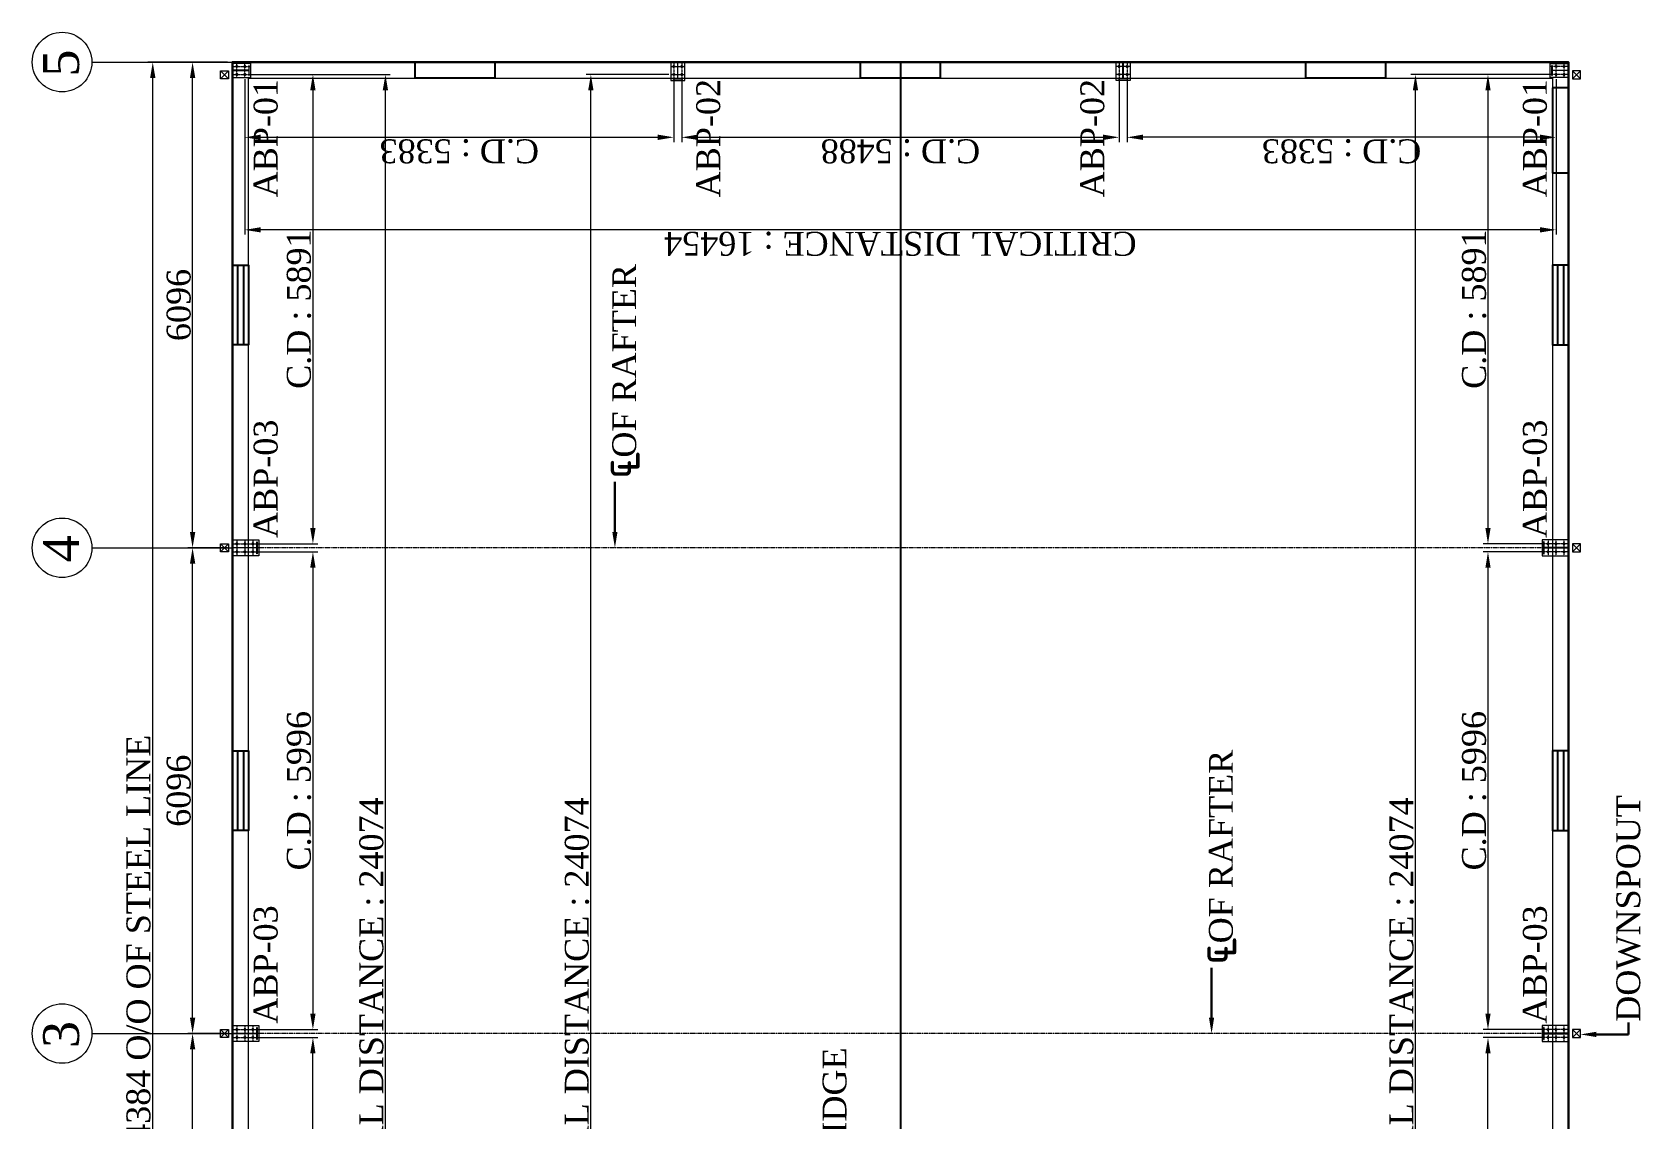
# Model space of a CAD drawing. Header units: millimetres. Extents: x 0 to 2669304, y -3314102 to 0.
# Drawn here: x 2305807 to 2326077, y -3133708 to -3120074 of the extents above; entities that cross this region are included whole.
import ezdxf
from ezdxf import colors
from ezdxf.entities.mleader import LeaderData, LeaderLine
from ezdxf.math import Vec2, Vec3

# ---------------------------------------------------------------- set-up
doc = ezdxf.new("R2010")
doc.units = ezdxf.units.MM
doc.header["$LTSCALE"] = 0.4
doc.header["$MEASUREMENT"] = 0
doc.header["$PDMODE"] = 34
doc.linetypes.add('CENTER', pattern=[2, 1.25, -0.25, 0.25, -0.25])
doc.linetypes.add('DASHED', pattern=[0.75, 0.5, -0.25])
for name, color, linetype, lineweight in [('COLUMN', 92, 'Continuous', 20), ('Dash', 30, 'DASHED', 20), ('Dim1', 147, 'Continuous', 20), ('EAVE GUTTER', 37, 'Continuous', 20), ('Grid', 202, 'CENTER', 18), ('Outer Line', 1, 'Continuous', 30), ('TEXT', 7, 'Continuous', 13), ('Text Small', 7, 'Continuous', 0)]:
    doc.layers.add(name, color=color, linetype=linetype, lineweight=lineweight)
doc.layers.add('RIDGE LINE', color=106, linetype='Continuous')
doc.layers.add('Thin', color=6, linetype='Continuous')
doc.styles.add('style2', font='ARIALN.TTF')
doc.styles.add('TNROMAN', font='times.ttf')
doc.dimstyles.new('H.M.A', dxfattribs={"dimtxt": 37.0005, "dimasz": 20, "dimexe": 8, "dimexo": 10, "dimgap": 5, "dimtad": 3, "dimdec": 0, "dimrnd": 1, "dimzin": 0, "dimdsep": 46, "dimtxsty": 'style2', "dimcen": 0.09, "dimclrd": 152, "dimclre": 152, "dimclrt": 1, "dimadec": 0, "dimazin": 0, "dimtfac": 1, "dimtdec": 0, "dimtix": 1, "dimtmove": 1, "dimatfit": 3, "dimfxl": 0, "dimtolj": 1, "dimtzin": 0, "dimlwd": 5, "dimlwe": 5, "dimarcsym": 0})

# ---------------------------------------------------------------- blocks, each defined once
blk = doc.blocks.new('*D769')
at = {"layer": 'Defpoints', "color": 0, "linetype": 'ByBlock'}
for p in [(2263193, -3129260), (2257097, -3129760), (2263193, -3129760)]:
    blk.add_point(p, dxfattribs=at)
at = {"layer": 'Dim1', "color": 152, "linetype": 'ByBlock', "lineweight": 5}
for p, q in [((2257097, -3129700), (2257097, -3129200)), ((2263193, -3129700), (2263193, -3129200))]:
    blk.add_line(p, q, dxfattribs=at)
at = {"layer": 'Dim1', "color": 152, "lineweight": 5}
blk.add_line((2257297, -3129260), (2262993, -3129260), dxfattribs=at)
at = {"layer": 'Dim1', "color": 152, "linetype": 'ByBlock'}
for points in [[(2257297, -3129227), (2257297, -3129294), (2257097, -3129260)], [(2262993, -3129227), (2262993, -3129294), (2263193, -3129260)]]:
    blk.add_solid(points, dxfattribs=at)
at = {"layer": 'Dim1', "color": 1, "linetype": 'ByBlock', "insert": (2260145, -3129087), "char_height": 300, "attachment_point": 5, "style": 'TNROMAN'}
blk.add_mtext('\\A1;6096', dxfattribs=at)
blk = doc.blocks.new('*D770')
at = {"layer": 'Defpoints', "color": 0, "linetype": 'ByBlock'}
for p in [(2269289, -3129260), (2263193, -3129760), (2269289, -3129760)]:
    blk.add_point(p, dxfattribs=at)
at = {"layer": 'Dim1', "color": 152, "linetype": 'ByBlock', "lineweight": 5}
for p, q in [((2263193, -3129700), (2263193, -3129200)), ((2269289, -3129700), (2269289, -3129200))]:
    blk.add_line(p, q, dxfattribs=at)
at = {"layer": 'Dim1', "color": 152, "lineweight": 5}
blk.add_line((2263393, -3129260), (2269089, -3129260), dxfattribs=at)
at = {"layer": 'Dim1', "color": 152, "linetype": 'ByBlock'}
for points in [[(2263393, -3129227), (2263393, -3129294), (2263193, -3129260)], [(2269089, -3129227), (2269089, -3129294), (2269289, -3129260)]]:
    blk.add_solid(points, dxfattribs=at)
at = {"layer": 'Dim1', "color": 1, "linetype": 'ByBlock', "insert": (2266241, -3129087), "char_height": 300, "attachment_point": 5, "style": 'TNROMAN'}
blk.add_mtext('\\A1;6096', dxfattribs=at)
blk = doc.blocks.new('*D771')
at = {"layer": 'Defpoints', "color": 0, "linetype": 'ByBlock'}
for p in [(2275385, -3129260), (2269289, -3129760), (2275385, -3129760)]:
    blk.add_point(p, dxfattribs=at)
at = {"layer": 'Dim1', "color": 152, "linetype": 'ByBlock', "lineweight": 5}
for p, q in [((2269289, -3129700), (2269289, -3129200)), ((2275385, -3129700), (2275385, -3129200))]:
    blk.add_line(p, q, dxfattribs=at)
at = {"layer": 'Dim1', "color": 152, "lineweight": 5}
blk.add_line((2269489, -3129260), (2275185, -3129260), dxfattribs=at)
at = {"layer": 'Dim1', "color": 152, "linetype": 'ByBlock'}
for points in [[(2269489, -3129227), (2269489, -3129294), (2269289, -3129260)], [(2275185, -3129227), (2275185, -3129294), (2275385, -3129260)]]:
    blk.add_solid(points, dxfattribs=at)
at = {"layer": 'Dim1', "color": 1, "linetype": 'ByBlock', "insert": (2272337, -3129087), "char_height": 300, "attachment_point": 5, "style": 'TNROMAN'}
blk.add_mtext('\\A1;6096', dxfattribs=at)
blk = doc.blocks.new('*D765')
at = {"layer": 'Defpoints', "color": 0, "linetype": 'ByBlock'}
for p in [(2275385, -3128760), (2251001, -3129260), (2275385, -3129260)]:
    blk.add_point(p, dxfattribs=at)
at = {"layer": 'Dim1', "color": 152, "linetype": 'ByBlock', "lineweight": 5}
for p, q in [((2251001, -3129200), (2251001, -3128700)), ((2275385, -3129200), (2275385, -3128700))]:
    blk.add_line(p, q, dxfattribs=at)
at = {"layer": 'Dim1', "color": 152, "lineweight": 5}
blk.add_line((2251201, -3128760), (2275185, -3128760), dxfattribs=at)
at = {"layer": 'Dim1', "color": 152, "linetype": 'ByBlock'}
for points in [[(2251201, -3128727), (2251201, -3128794), (2251001, -3128760)], [(2275185, -3128727), (2275185, -3128794), (2275385, -3128760)]]:
    blk.add_solid(points, dxfattribs=at)
at = {"layer": 'Dim1', "color": 1, "linetype": 'ByBlock', "insert": (2263193, -3128583), "char_height": 300, "attachment_point": 5, "style": 'TNROMAN'}
blk.add_mtext('\\A1;LENGTH : 24384 O/O OF STEEL LINE', dxfattribs=at)
blk = doc.blocks.new('A$C2998320C')
at = {"layer": 'EAVE GUTTER', "linetype": 'ByBlock'}
for p, q in [((0, 0), (100, 100)), ((0, 100), (100, 0))]:
    blk.add_line(p, q, dxfattribs=at)
blk.add_lwpolyline([(0, 100), (100, 100), (100, 0), (0, 0)], close=True, dxfattribs=at)
blk = doc.blocks.new('A$C29DF0965')
at = {"layer": 'TEXT'}
h = blk.add_hatch(color=256, dxfattribs=at)
h.dxf.hatch_style = 1
h.paths.add_polyline_path([(5, 16, 1), (27, 16, 1)])
h.paths.add_polyline_path([(23, 16, -1), (9, 16, -1)], flags=16)
for p, q in [((32, 16), (0, 16)), ((16, 0), (16, 32))]:
    blk.add_line(p, q, dxfattribs=at)
for radius in [11, 6.95]:
    blk.add_circle((16, 16), radius, dxfattribs=at)
blk = doc.blocks.new('A$C18D4185A')
at = {"layer": 'COLUMN'}
blk.add_lwpolyline([(205, 89), (205, 150), (210, 150), (210, 25), (205, 25), (205, 85), (5, 85), (5, 25), (0, 25), (0, 150), (5, 150), (5, 89), (205, 89)], dxfattribs=at)
at = {"layer": 'Grid'}
for p, q in [((0, 137), (230, 137)), ((0, 37), (230, 37)), ((55, 175), (55, 0)), ((155, 175), (155, 0))]:
    blk.add_line(p, q, dxfattribs=at)
at = {"layer": 'Text Small'}
blk.add_lwpolyline([(0, 175), (230, 175), (230, 0), (0, 0)], close=True, dxfattribs=at)
at = {"layer": 'Outer Line'}
blk.add_blockref('A$C29DF0965', (39, 122), dxfattribs=at)
at = {"layer": 'Outer Line', "xscale": -1, "rotation": 180}
blk.add_blockref('A$C29DF0965', (39, 53), dxfattribs=at)
at = {"layer": 'Outer Line', "xscale": -1}
blk.add_blockref('A$C29DF0965', (171, 122), dxfattribs=at)
at = {"layer": 'Outer Line', "rotation": 180}
blk.add_blockref('A$C29DF0965', (171, 53), dxfattribs=at)
blk = doc.blocks.new('A$C6E450B4F')
at = {"layer": 'COLUMN'}
blk.add_lwpolyline([(205, 89), (205, 150), (210, 150), (210, 25), (205, 25), (205, 85), (5, 85), (5, 25), (0, 25), (0, 150), (5, 150), (5, 89), (205, 89)], dxfattribs=at)
at = {"layer": 'Grid'}
for p, q in [((0, 137), (230, 137)), ((0, 37), (230, 37)), ((55, 175), (55, 0)), ((155, 175), (155, 0))]:
    blk.add_line(p, q, dxfattribs=at)
at = {"layer": 'Text Small'}
blk.add_lwpolyline([(0, 175), (230, 175), (230, 0), (0, 0)], close=True, dxfattribs=at)
at = {"layer": 'Outer Line'}
blk.add_blockref('A$C29DF0965', (39, 122), dxfattribs=at)
at = {"layer": 'Outer Line', "xscale": -1, "rotation": 180}
blk.add_blockref('A$C29DF0965', (39, 53), dxfattribs=at)
at = {"layer": 'Outer Line', "xscale": -1}
blk.add_blockref('A$C29DF0965', (171, 122), dxfattribs=at)
at = {"layer": 'Outer Line', "rotation": 180}
blk.add_blockref('A$C29DF0965', (171, 53), dxfattribs=at)
blk = doc.blocks.new('A$C7A1E2044')
at = {"layer": 'COLUMN'}
blk.add_lwpolyline([(306, 103), (306, 175), (312, 175), (312, 25), (306, 25), (306, 98), (6, 98), (6, 25), (0, 25), (0, 175), (6, 175), (6, 103), (306, 103)], dxfattribs=at)
at = {"layer": 'Grid'}
for p, q in [((0, 150), (330, 150)), ((0, 50), (330, 50)), ((56, 200), (56, 0)), ((156, 200), (156, 0)), ((256, 200), (256, 0))]:
    blk.add_line(p, q, dxfattribs=at)
at = {"layer": 'Text Small'}
blk.add_lwpolyline([(0, 200), (330, 200), (330, 0), (0, 0)], close=True, dxfattribs=at)
at = {"layer": 'Outer Line'}
blk.add_blockref('A$C29DF0965', (40, 134), dxfattribs=at)
at = {"layer": 'Outer Line', "xscale": -1, "rotation": 180}
blk.add_blockref('A$C29DF0965', (40, 66), dxfattribs=at)
at = {"layer": 'Outer Line', "xscale": -1}
for p in [(172, 134), (272, 134)]:
    blk.add_blockref('A$C29DF0965', p, dxfattribs=at)
at = {"layer": 'Outer Line', "rotation": 180}
for p in [(172, 66), (272, 66)]:
    blk.add_blockref('A$C29DF0965', p, dxfattribs=at)
blk = doc.blocks.new('*D775')
at = {"layer": 'Defpoints', "color": 0, "linetype": 'ByBlock'}
for p in [(2257147, -3130016), (2263143, -3130016), (2263143, -3130770)]:
    blk.add_point(p, dxfattribs=at)
at = {"layer": 'Dim1', "color": 152, "linetype": 'ByBlock', "lineweight": 5}
for p, q in [((2257147, -3130076), (2257147, -3130830)), ((2263143, -3130076), (2263143, -3130830))]:
    blk.add_line(p, q, dxfattribs=at)
at = {"layer": 'Dim1', "color": 152, "lineweight": 5}
blk.add_line((2257347, -3130770), (2262943, -3130770), dxfattribs=at)
at = {"layer": 'Dim1', "color": 152, "linetype": 'ByBlock'}
for points in [[(2257347, -3130736), (2257347, -3130803), (2257147, -3130770)], [(2262943, -3130736), (2262943, -3130803), (2263143, -3130770)]]:
    blk.add_solid(points, dxfattribs=at)
at = {"layer": 'Dim1', "color": 1, "linetype": 'ByBlock', "insert": (2260145, -3130596), "char_height": 300, "attachment_point": 5, "style": 'TNROMAN'}
blk.add_mtext('\\A1;C.D : 5996', dxfattribs=at)
blk = doc.blocks.new('*D776')
at = {"layer": 'Defpoints', "color": 0, "linetype": 'ByBlock'}
for p in [(2263243, -3130016), (2269239, -3130016), (2263243, -3130770)]:
    blk.add_point(p, dxfattribs=at)
at = {"layer": 'Dim1', "color": 152, "linetype": 'ByBlock', "lineweight": 5}
for p, q in [((2263243, -3130076), (2263243, -3130830)), ((2269239, -3130076), (2269239, -3130830))]:
    blk.add_line(p, q, dxfattribs=at)
at = {"layer": 'Dim1', "color": 152, "lineweight": 5}
blk.add_line((2269039, -3130770), (2263443, -3130770), dxfattribs=at)
at = {"layer": 'Dim1', "color": 152, "linetype": 'ByBlock'}
for points in [[(2263443, -3130736), (2263443, -3130803), (2263243, -3130770)], [(2269039, -3130736), (2269039, -3130803), (2269239, -3130770)]]:
    blk.add_solid(points, dxfattribs=at)
at = {"layer": 'Dim1', "color": 1, "linetype": 'ByBlock', "insert": (2266241, -3130596), "char_height": 300, "attachment_point": 5, "style": 'TNROMAN'}
blk.add_mtext('\\A1;C.D : 5996', dxfattribs=at)
blk = doc.blocks.new('*D777')
at = {"layer": 'Defpoints', "color": 0, "linetype": 'ByBlock'}
for p in [(2269339, -3130016), (2275230, -3129915), (2269339, -3130770)]:
    blk.add_point(p, dxfattribs=at)
at = {"layer": 'Dim1', "color": 152, "linetype": 'ByBlock', "lineweight": 5}
for p, q in [((2269339, -3130076), (2269339, -3130830)), ((2275230, -3129975), (2275230, -3130830))]:
    blk.add_line(p, q, dxfattribs=at)
at = {"layer": 'Dim1', "color": 152, "lineweight": 5}
blk.add_line((2275030, -3130770), (2269539, -3130770), dxfattribs=at)
at = {"layer": 'Dim1', "color": 152, "linetype": 'ByBlock'}
for points in [[(2269539, -3130736), (2269539, -3130803), (2269339, -3130770)], [(2275030, -3130736), (2275030, -3130803), (2275230, -3130770)]]:
    blk.add_solid(points, dxfattribs=at)
at = {"layer": 'Dim1', "color": 1, "linetype": 'ByBlock', "insert": (2272285, -3130596), "char_height": 300, "attachment_point": 5, "style": 'TNROMAN'}
blk.add_mtext('\\A1;C.D : 5891', dxfattribs=at)
blk = doc.blocks.new('*D778')
at = {"layer": 'Defpoints', "color": 0, "linetype": 'ByBlock'}
for p in [(2251156, -3130770), (2275230, -3130770), (2275230, -3131680)]:
    blk.add_point(p, dxfattribs=at)
at = {"layer": 'Dim1', "color": 152, "linetype": 'ByBlock', "lineweight": 5}
for p, q in [((2251156, -3130830), (2251156, -3131740)), ((2275230, -3130830), (2275230, -3131740))]:
    blk.add_line(p, q, dxfattribs=at)
at = {"layer": 'Dim1', "color": 152, "lineweight": 5}
blk.add_line((2251356, -3131680), (2275030, -3131680), dxfattribs=at)
at = {"layer": 'Dim1', "color": 152, "linetype": 'ByBlock'}
for points in [[(2251356, -3131646), (2251356, -3131713), (2251156, -3131680)], [(2275030, -3131646), (2275030, -3131713), (2275230, -3131680)]]:
    blk.add_solid(points, dxfattribs=at)
at = {"layer": 'Dim1', "color": 1, "linetype": 'ByBlock', "insert": (2263193, -3131506), "char_height": 300, "attachment_point": 5, "style": 'TNROMAN'}
blk.add_mtext('\\A1;CRITICAL DISTANCE : 24074', dxfattribs=at)
blk = doc.blocks.new('*D787')
at = {"layer": 'Defpoints', "color": 0, "linetype": 'ByBlock'}
for p in [(2263143, -3145515), (2257147, -3146268), (2263143, -3146268)]:
    blk.add_point(p, dxfattribs=at)
at = {"layer": 'Dim1', "color": 152, "linetype": 'ByBlock', "lineweight": 5}
for p, q in [((2257147, -3146208), (2257147, -3145455)), ((2263143, -3146208), (2263143, -3145455))]:
    blk.add_line(p, q, dxfattribs=at)
at = {"layer": 'Dim1', "color": 152, "lineweight": 5}
blk.add_line((2257347, -3145515), (2262943, -3145515), dxfattribs=at)
at = {"layer": 'Dim1', "color": 152, "linetype": 'ByBlock'}
for points in [[(2257347, -3145482), (2257347, -3145548), (2257147, -3145515)], [(2262943, -3145482), (2262943, -3145548), (2263143, -3145515)]]:
    blk.add_solid(points, dxfattribs=at)
at = {"layer": 'Dim1', "color": 1, "linetype": 'ByBlock', "insert": (2260145, -3145342), "char_height": 300, "attachment_point": 5, "style": 'TNROMAN'}
blk.add_mtext('\\A1;C.D : 5996', dxfattribs=at)
blk = doc.blocks.new('*D783')
at = {"layer": 'Defpoints', "color": 0, "linetype": 'ByBlock'}
for p in [(2263243, -3145515), (2263243, -3146268), (2269239, -3146268)]:
    blk.add_point(p, dxfattribs=at)
at = {"layer": 'Dim1', "color": 152, "linetype": 'ByBlock', "lineweight": 5}
for p, q in [((2263243, -3146208), (2263243, -3145455)), ((2269239, -3146208), (2269239, -3145455))]:
    blk.add_line(p, q, dxfattribs=at)
at = {"layer": 'Dim1', "color": 152, "lineweight": 5}
blk.add_line((2269039, -3145515), (2263443, -3145515), dxfattribs=at)
at = {"layer": 'Dim1', "color": 152, "linetype": 'ByBlock'}
for points in [[(2263443, -3145482), (2263443, -3145548), (2263243, -3145515)], [(2269039, -3145482), (2269039, -3145548), (2269239, -3145515)]]:
    blk.add_solid(points, dxfattribs=at)
at = {"layer": 'Dim1', "color": 1, "linetype": 'ByBlock', "insert": (2266241, -3145342), "char_height": 300, "attachment_point": 5, "style": 'TNROMAN'}
blk.add_mtext('\\A1;C.D : 5996', dxfattribs=at)
blk = doc.blocks.new('*D784')
at = {"layer": 'Defpoints', "color": 0, "linetype": 'ByBlock'}
for p in [(2269339, -3145515), (2269339, -3146268), (2275230, -3146369)]:
    blk.add_point(p, dxfattribs=at)
at = {"layer": 'Dim1', "color": 152, "linetype": 'ByBlock', "lineweight": 5}
for p, q in [((2269339, -3146208), (2269339, -3145455)), ((2275230, -3146309), (2275230, -3145455))]:
    blk.add_line(p, q, dxfattribs=at)
at = {"layer": 'Dim1', "color": 152, "lineweight": 5}
blk.add_line((2275030, -3145515), (2269539, -3145515), dxfattribs=at)
at = {"layer": 'Dim1', "color": 152, "linetype": 'ByBlock'}
for points in [[(2269539, -3145482), (2269539, -3145548), (2269339, -3145515)], [(2275030, -3145482), (2275030, -3145548), (2275230, -3145515)]]:
    blk.add_solid(points, dxfattribs=at)
at = {"layer": 'Dim1', "color": 1, "linetype": 'ByBlock', "insert": (2272285, -3145342), "char_height": 300, "attachment_point": 5, "style": 'TNROMAN'}
blk.add_mtext('\\A1;C.D : 5891', dxfattribs=at)
blk = doc.blocks.new('*D785')
at = {"layer": 'Defpoints', "color": 0, "linetype": 'ByBlock'}
for p in [(2275230, -3144605), (2251156, -3145515), (2275230, -3145515)]:
    blk.add_point(p, dxfattribs=at)
at = {"layer": 'Dim1', "color": 152, "linetype": 'ByBlock', "lineweight": 5}
for p, q in [((2251156, -3145455), (2251156, -3144545)), ((2275230, -3145455), (2275230, -3144545))]:
    blk.add_line(p, q, dxfattribs=at)
at = {"layer": 'Dim1', "color": 152, "lineweight": 5}
blk.add_line((2251356, -3144605), (2275030, -3144605), dxfattribs=at)
at = {"layer": 'Dim1', "color": 152, "linetype": 'ByBlock'}
for points in [[(2251356, -3144572), (2251356, -3144638), (2251156, -3144605)], [(2275030, -3144572), (2275030, -3144638), (2275230, -3144605)]]:
    blk.add_solid(points, dxfattribs=at)
at = {"layer": 'Dim1', "color": 1, "linetype": 'ByBlock', "insert": (2263193, -3144432), "char_height": 300, "attachment_point": 5, "style": 'TNROMAN'}
blk.add_mtext('\\A1;CRITICAL DISTANCE : 24074', dxfattribs=at)
blk = doc.blocks.new('*D791')
at = {"layer": 'Defpoints', "color": 0, "linetype": 'ByBlock'}
for p in [(2275230, -3129915), (2274441, -3135298), (2275230, -3135298)]:
    blk.add_point(p, dxfattribs=at)
at = {"layer": 'Dim1', "color": 152, "linetype": 'ByBlock', "lineweight": 5}
for p, q in [((2275170, -3129915), (2274381, -3129915)), ((2275170, -3135298), (2274381, -3135298))]:
    blk.add_line(p, q, dxfattribs=at)
at = {"layer": 'Dim1', "color": 152, "lineweight": 5}
blk.add_line((2274441, -3130115), (2274441, -3135098), dxfattribs=at)
at = {"layer": 'Dim1', "color": 152, "linetype": 'ByBlock'}
for points in [[(2274408, -3130115), (2274475, -3130115), (2274441, -3129915)], [(2274408, -3135098), (2274475, -3135098), (2274441, -3135298)]]:
    blk.add_solid(points, dxfattribs=at)
at = {"layer": 'Dim1', "color": 1, "linetype": 'ByBlock', "insert": (2274268, -3132607), "char_height": 300, "attachment_point": 5, "rotation": 90, "style": 'TNROMAN'}
blk.add_mtext('\\A1;C.D : 5383', dxfattribs=at)
blk = doc.blocks.new('*D790')
at = {"layer": 'Defpoints', "color": 0, "linetype": 'ByBlock'}
for p in [(2275230, -3135398), (2274441, -3140886), (2275230, -3140886)]:
    blk.add_point(p, dxfattribs=at)
at = {"layer": 'Dim1', "color": 152, "linetype": 'ByBlock', "lineweight": 5}
for p, q in [((2275170, -3135398), (2274381, -3135398)), ((2275170, -3140886), (2274381, -3140886))]:
    blk.add_line(p, q, dxfattribs=at)
at = {"layer": 'Dim1', "color": 152, "lineweight": 5}
blk.add_line((2274441, -3135598), (2274441, -3140686), dxfattribs=at)
at = {"layer": 'Dim1', "color": 152, "linetype": 'ByBlock'}
for points in [[(2274408, -3135598), (2274475, -3135598), (2274441, -3135398)], [(2274408, -3140686), (2274475, -3140686), (2274441, -3140886)]]:
    blk.add_solid(points, dxfattribs=at)
at = {"layer": 'Dim1', "color": 1, "linetype": 'ByBlock', "insert": (2274268, -3138142), "char_height": 300, "attachment_point": 5, "rotation": 90, "style": 'TNROMAN'}
blk.add_mtext('\\A1;C.D : 5488', dxfattribs=at)
blk = doc.blocks.new('*D788')
at = {"layer": 'Defpoints', "color": 0, "linetype": 'ByBlock'}
for p in [(2274441, -3140986), (2275230, -3140986), (2275230, -3146369)]:
    blk.add_point(p, dxfattribs=at)
at = {"layer": 'Dim1', "color": 152, "linetype": 'ByBlock', "lineweight": 5}
for p, q in [((2275170, -3140986), (2274381, -3140986)), ((2275170, -3146369), (2274381, -3146369))]:
    blk.add_line(p, q, dxfattribs=at)
at = {"layer": 'Dim1', "color": 152, "lineweight": 5}
blk.add_line((2274441, -3146169), (2274441, -3141186), dxfattribs=at)
at = {"layer": 'Dim1', "color": 152, "linetype": 'ByBlock'}
for points in [[(2274408, -3141186), (2274475, -3141186), (2274441, -3140986)], [(2274408, -3146169), (2274475, -3146169), (2274441, -3146369)]]:
    blk.add_solid(points, dxfattribs=at)
at = {"layer": 'Dim1', "color": 1, "linetype": 'ByBlock', "insert": (2274268, -3143678), "char_height": 300, "attachment_point": 5, "rotation": 90, "style": 'TNROMAN'}
blk.add_mtext('\\A1;C.D : 5383', dxfattribs=at)
blk = doc.blocks.new('*D789')
at = {"layer": 'Defpoints', "color": 0, "linetype": 'ByBlock'}
for p in [(2273280, -3129915), (2274441, -3129915), (2274441, -3146369)]:
    blk.add_point(p, dxfattribs=at)
at = {"layer": 'Dim1', "color": 152, "linetype": 'ByBlock', "lineweight": 5}
for p, q in [((2274381, -3129915), (2273220, -3129915)), ((2274381, -3146369), (2273220, -3146369))]:
    blk.add_line(p, q, dxfattribs=at)
at = {"layer": 'Dim1', "color": 152, "lineweight": 5}
blk.add_line((2273280, -3146169), (2273280, -3130115), dxfattribs=at)
at = {"layer": 'Dim1', "color": 152, "linetype": 'ByBlock'}
for points in [[(2273247, -3130115), (2273313, -3130115), (2273280, -3129915)], [(2273247, -3146169), (2273313, -3146169), (2273280, -3146369)]]:
    blk.add_solid(points, dxfattribs=at)
at = {"layer": 'Dim1', "color": 1, "linetype": 'ByBlock', "insert": (2273107, -3138142), "char_height": 300, "attachment_point": 5, "rotation": 90, "style": 'TNROMAN'}
blk.add_mtext('\\A1;CRITICAL DISTANCE : 16454', dxfattribs=at)
blk = doc.blocks.new('*D792')
at = {"layer": 'Defpoints', "color": 0, "linetype": 'ByBlock'}
for p in [(2275230, -3134258), (2251156, -3135298), (2275230, -3135298)]:
    blk.add_point(p, dxfattribs=at)
at = {"layer": 'Dim1', "color": 152, "linetype": 'ByBlock', "lineweight": 5}
for p, q in [((2251156, -3135238), (2251156, -3134198)), ((2275230, -3135238), (2275230, -3134198))]:
    blk.add_line(p, q, dxfattribs=at)
at = {"layer": 'Dim1', "color": 152, "lineweight": 5}
blk.add_line((2251356, -3134258), (2275030, -3134258), dxfattribs=at)
at = {"layer": 'Dim1', "color": 152, "linetype": 'ByBlock'}
for points in [[(2251356, -3134224), (2251356, -3134291), (2251156, -3134258)], [(2275030, -3134224), (2275030, -3134291), (2275230, -3134258)]]:
    blk.add_solid(points, dxfattribs=at)
at = {"layer": 'Dim1', "color": 1, "linetype": 'ByBlock', "insert": (2263193, -3134084), "char_height": 300, "attachment_point": 5, "style": 'TNROMAN'}
blk.add_mtext('\\A1;CRITICAL DISTANCE : 24074', dxfattribs=at)
blk = doc.blocks.new('A$C6E733359')
at = {"layer": 'Dash', "linetype": 'ByBlock'}
blk.add_lwpolyline([(2711.4, 17583.5), (26695.4, 17583.5), (26695.4, 1219.5), (2711.4, 1219.5)], close=True, dxfattribs=at)
at = {"layer": 'Grid', "color": 202, "linetype": 'ByBlock'}
for p, q in [((14703.4, 19547.2), (14703.4, 17783.5)), ((14703.4, 19547.2), (14703.4, 17783.5)), ((20799.4, 19547.2), (20799.4, 17783.5)), ((20799.4, 19547.2), (20799.4, 17783.5)), ((26895.4, 19547.2), (26895.4, 17783.5)), ((26895.4, 19547.2), (26895.4, 17783.5))]:
    blk.add_line(p, q, dxfattribs=at)
at = {"layer": 'Grid', "color": 202, "ltscale": 5}
for p, q in [((14703.4, 1019.5), (14703.4, 17783.5)), ((20799.4, 1019.5), (20799.4, 17783.5))]:
    blk.add_line(p, q, dxfattribs=at)
at = {"layer": 'Grid', "color": 202, "linetype": 'ByBlock'}
for centre in [(14703.4, 19921), (14703.4, 19921), (20799.4, 19921), (20799.4, 19921), (26895.4, 19921), (26895.4, 19921)]:
    blk.add_circle(centre, 373.8, dxfattribs=at)
at = {"layer": 'Outer Line', "linetype": 'ByBlock'}
blk.add_lwpolyline([(2511.4, 17783.5), (26895.4, 17783.5), (26895.4, 1019.5), (2511.4, 1019.5)], close=True, dxfattribs=at)
at = {"layer": 'RIDGE LINE', "linetype": 'ByBlock'}
blk.add_line((26895.4, 9401.5), (2511.4, 9401.5), dxfattribs=at)
at = {"layer": 'Thin', "linetype": 'ByBlock'}
for p, q in [((18251.4, 17721.8), (17251.4, 17721.8)), ((18251.4, 17645.2), (17251.4, 17645.2)), ((24347.4, 17721.8), (23347.4, 17721.8)), ((24347.4, 17645.2), (23347.4, 17645.2)), ((18251.4, 1157.8), (17251.4, 1157.8)), ((18251.4, 1081.2), (17251.4, 1081.2)), ((24347.4, 1157.8), (23347.4, 1157.8)), ((24347.4, 1081.2), (23347.4, 1081.2))]:
    blk.add_line(p, q, dxfattribs=at)
for points in [[(17251.4, 17783.5), (18251.4, 17783.5), (18251.4, 17583.5), (17251.4, 17583.5)], [(23347.4, 17783.5), (24347.4, 17783.5), (24347.4, 17583.5), (23347.4, 17583.5)], [(26895.4, 15489.5), (26895.4, 14489.5), (26695.4, 14489.5), (26695.4, 15489.5)], [(26895.4, 9901.5), (26895.4, 8901.5), (26695.4, 8901.5), (26695.4, 9901.5)], [(26895.4, 4313.5), (26895.4, 3313.5), (26695.4, 3313.5), (26695.4, 4313.5)], [(17251.4, 1019.5), (18251.4, 1019.5), (18251.4, 1219.5), (17251.4, 1219.5)], [(23347.4, 1019.5), (24347.4, 1019.5), (24347.4, 1219.5), (23347.4, 1219.5)], [(26574.2, 1219.5), (25506.2, 1219.5), (25506.2, 1019.5), (26574.2, 1019.5)]]:
    blk.add_lwpolyline(points, close=True, dxfattribs=at)
at = {"layer": 'Outer Line', "linetype": 'ByBlock'}
for p in [(14653.4, 17833.5), (20749.4, 17833.5), (26684.8, 17833.5)]:
    blk.add_blockref('A$C2998320C', p, dxfattribs=at)
at = {"layer": 'Outer Line'}
for name, p, rotation in [('A$C7A1E2044', (14603.4, 17783.5), 270), ('A$C7A1E2044', (20699.4, 17783.5), 270), ('A$C6E450B4F', (26895.4, 6695), 180), ('A$C18D4185A', (26877.9, 1019.5), 90.00000000000001)]:
    blk.add_blockref(name, p, dxfattribs=dict(at, rotation=rotation))
at = {"layer": 'Outer Line', "xscale": -1}
for name, p, rotation in [('A$C18D4185A', (26877.9, 17783.5), 90), ('A$C7A1E2044', (14603.4, 1019.5), 270), ('A$C7A1E2044', (20699.4, 1019.5), 270)]:
    blk.add_blockref(name, p, dxfattribs=dict(at, rotation=rotation))
blk.add_blockref('A$C6E450B4F', (26895.4, 12108), dxfattribs=at)
at = {"layer": 'Outer Line', "linetype": 'ByBlock', "xscale": -1, "rotation": 180}
for p in [(14653.4, 969.5), (20749.4, 969.5), (26684.8, 969.5)]:
    blk.add_blockref('A$C2998320C', p, dxfattribs=at)
at = {"layer": 'Thin', "color": 7, "lineweight": 5, "style": 'style2'}
for s, insert, char_height, attachment_point in [('{\\fTimes New Roman|b0|i0|c0|p18;3}', (14690.9, 20159.1), 450, 2), ('{\\fTimes New Roman|b0|i0|c0|p18;3}', (14690.9, 20159.1), 450, 2), ('{\\fTimes New Roman|b0|i0|c0|p18;4}', (20786.9, 20159.1), 450, 2), ('{\\fTimes New Roman|b0|i0|c0|p18;4}', (20786.9, 20159.1), 450, 2), ('{\\fTimes New Roman|b0|i0|c0|p18;5}', (26882.9, 20159.1), 450, 2), ('{\\fTimes New Roman|b0|i0|c0|p18;5}', (26882.9, 20159.1), 450, 2), ('{\\fTimes New Roman|b0|i0|c0|p18;ABP-03}', (15569.5, 17212.5), 300, 8), ('{\\fTimes New Roman|b0|i0|c0|p18;ABP-03}', (21665.5, 17212.5), 300, 8), ('{\\fTimes New Roman|b0|i0|c0|p18;\\H1x;ABP-01}', (25940.4, 17212.5), 300, 8), ('{\\fTimes New Roman|b0|i0|c0|p18;ABP-02}', (25940.4, 11658.9), 300, 8), ('{\\fTimes New Roman|b0|i0|c0|p18;ABP-02}', (25940.4, 7144), 300, 2), ('{\\fTimes New Roman|b0|i0|c0|p18;ABP-03}', (15569.5, 1590.5), 300, 2), ('{\\fTimes New Roman|b0|i0|c0|p18;ABP-03}', (21665.5, 1590.5), 300, 2), ('{\\fTimes New Roman|b0|i0|c0|p18;ABP-01}', (25940.4, 1590.5), 300, 2)]:
    blk.add_mtext(s, dxfattribs=dict(at, insert=insert, char_height=char_height, attachment_point=attachment_point))
at = {"layer": 'Dim1', "linetype": 'ByBlock'}
for base, p1, p2, text, picture, middle in [((26895.4, 18783.5), (2511.4, 18283.5), (26895.4, 18283.5), 'LENGTH : <> O/O OF STEEL LINE', '*D765', (14703.4, 18960.6)), ((14653.4, 16774.2), (8657.4, 17527.5), (14653.4, 17527.5), 'C.D : <>', '*D775', (11655.4, 16947.5)), ((26740.4, 15864.1), (2666.4, 16774.2), (26740.4, 16774.2), 'CRITICAL DISTANCE : <>', '*D778', (14703.4, 16037.5)), ((26740.4, 13286.1), (2666.4, 12245.5), (26740.4, 12245.5), 'CRITICAL DISTANCE : <>', '*D792', (14703.4, 13459.5)), ((26740.4, 2938.8), (2666.4, 2028.8), (26740.4, 2028.8), 'CRITICAL DISTANCE : <>', '*D785', (14703.4, 3112.2)), ((14653.4, 2028.8), (8657.4, 1275.5), (14653.4, 1275.5), 'C.D : <>', '*D787', (11655.4, 2202.1))]:
    dim = blk.add_linear_dim(base=base, p1=p1, p2=p2, text=text, dimstyle='H.M.A', override={"dimtxt": 300, "dimasz": 200, "dimexe": 60, "dimexo": 60, "dimgap": 20, "dimtxsty": 'TNROMAN'}, dxfattribs=at)
    dim.commit()
    dim.dimension.update_dxf_attribs({"geometry": picture, "text_midpoint": middle, "insert": (-2248489.9, 3147543.8)})
for base, p1, p2, picture, middle in [((14703.4, 18283.5), (8607.4, 17783.5), (14703.4, 17783.5), '*D769', (11655.4, 18456.5)), ((20799.4, 18283.5), (14703.4, 17783.5), (20799.4, 17783.5), '*D770', (17751.4, 18456.5)), ((26895.4, 18283.5), (20799.4, 17783.5), (26895.4, 17783.5), '*D771', (23847.4, 18456.5))]:
    dim = blk.add_linear_dim(base=base, p1=p1, p2=p2, dimstyle='H.M.A', override={"dimtxt": 300, "dimasz": 200, "dimexe": 60, "dimexo": 60, "dimgap": 20, "dimtxsty": 'TNROMAN'}, dxfattribs=at)
    dim.commit()
    dim.dimension.update_dxf_attribs({"geometry": picture, "text_midpoint": middle, "insert": (-2248489.9, 3147543.8)})
for base, p1, p2, angle, text, picture, middle in [((14753.4, 16774.2), (20749.4, 17527.5), (14753.4, 17527.5), 180, 'C.D : <>', '*D776', (17751.4, 16947.5)), ((20849.4, 16774.2), (26740.4, 17628.5), (20849.4, 17527.5), 180, 'C.D : <>', '*D777', (23794.9, 16947.5)), ((24790.1, 17628.5), (25951.3, 1174.5), (25951.3, 17628.5), 270, 'CRITICAL DISTANCE : <>', '*D789', (24616.8, 9401.5)), ((25951.3, 12245.5), (26740.4, 17628.5), (26740.4, 12245.5), 90, 'C.D : <>', '*D791', (25778, 14937)), ((25951.3, 6657.5), (26740.4, 12145.5), (26740.4, 6657.5), 90, 'C.D : <>', '*D790', (25778, 9401.5)), ((25951.3, 6557.5), (26740.4, 1174.5), (26740.4, 6557.5), 270, 'C.D : <>', '*D788', (25778, 3866)), ((14753.4, 2028.8), (20749.4, 1275.5), (14753.4, 1275.5), 180, 'C.D : <>', '*D783', (17751.4, 2202.1)), ((20849.4, 2028.8), (26740.4, 1174.5), (20849.4, 1275.5), 180, 'C.D : <>', '*D784', (23794.9, 2202.1))]:
    dim = blk.add_linear_dim(base=base, p1=p1, p2=p2, angle=angle, text=text, dimstyle='H.M.A', override={"dimtxt": 300, "dimasz": 200, "dimexe": 60, "dimexo": 60, "dimgap": 20, "dimtxsty": 'TNROMAN'}, dxfattribs=at)
    dim.commit()
    dim.dimension.update_dxf_attribs({"geometry": picture, "text_midpoint": middle, "insert": (-2248489.9, 3147543.8)})
at = {"layer": 'Thin', "color": 7, "lineweight": 5}
ml = blk.add_multileader_mtext('Standard', dxfattribs=at)
ml.set_content('{\\fISOCPEUR|b0|i0|c0|p34;\\H1.4x;℄\\fTimes New Roman|b0|i0|c0|p18;\\H0.71429x;OF RAFTER}', color=7, style='style2')
ml.set_leader_properties(color=215)
ml.build(insert=Vec2(0, 0))
ml.multileader.update_dxf_attribs({"dogleg_length": 150, "arrow_head_size": 200})
ctx = ml.context
ctx.base_point, ctx.char_height, ctx.arrow_head_size, ctx.landing_gap_size, ctx.plane_origin = Vec3(21625.7, 12984.3), 300, 200, 50, Vec3(-65279.7, 5589.7)
ctx.text_align_type = 1
notes = []
notes.append((ctx, [(1, (1, 1, 0), (21475.7, 12984.3), (1, 0), 150, [(0, [(20799.4, 12984.3)], 0, [])])]))
ctx.mtext.insert, ctx.mtext.alignment, ctx.mtext.flow_direction = Vec3(23012.4, 13137.7), 2, 5
ml = blk.add_multileader_mtext('Standard', dxfattribs=at)
ml.set_content('{\\fISOCPEUR|b0|i0|c0|p34;\\H1.4x;℄\\fTimes New Roman|b0|i0|c0|p18;\\H0.71429x;OF RIDGE}', color=7, style='style2')
ml.set_leader_properties(color=215)
ml.build(insert=Vec2(0, 0))
ml.multileader.update_dxf_attribs({"dogleg_length": 150, "arrow_head_size": 200})
ctx = ml.context
ctx.base_point, ctx.char_height, ctx.arrow_head_size, ctx.landing_gap_size, ctx.plane_origin = Vec3(12150.6, 10345.2), 300, 200, 50, Vec3(-74900.8, 2950.6)
ctx.text_align_type = 1
notes.append((ctx, [(1, (1, 1, 0), (11854.6, 10345.2), (1, 0), 296, [(0, [(11854.6, 9401.5)], 0, [])])]))
ctx.mtext.insert, ctx.mtext.alignment, ctx.mtext.flow_direction = Vec3(13357.7, 10498.5), 2, 5
ml = blk.add_multileader_mtext('Standard', dxfattribs=at)
ml.set_content('{\\fISOCPEUR|b0|i0|c0|p34;\\H1.4x;℄\\fTimes New Roman|b0|i0|c0|p18;\\H0.71429x;OF RAFTER}', color=7, style='style2')
ml.set_leader_properties(color=215)
ml.build(insert=Vec2(0, 0))
ml.multileader.update_dxf_attribs({"dogleg_length": 150, "arrow_head_size": 200})
ctx = ml.context
ctx.base_point, ctx.char_height, ctx.arrow_head_size, ctx.landing_gap_size, ctx.plane_origin = Vec3(15529.7, 5497.3), 300, 200, 50, Vec3(-71375.7, -1897.3)
ctx.text_align_type = 1
notes.append((ctx, [(1, (1, 1, 0), (15379.7, 5497.3), (1, 0), 150, [(0, [(14703.4, 5497.3)], 0, [])])]))
ctx.mtext.insert, ctx.mtext.alignment, ctx.mtext.flow_direction = Vec3(16916.4, 5650.7), 2, 5
ml = blk.add_multileader_mtext('Standard', dxfattribs=at)
ml.set_content('{\\fTimes New Roman|b0|i0|c0|p18;\\H1x;DOWNSPOUT}', color=7, style='style2')
ml.set_leader_properties(color=215)
ml.build(insert=Vec2(0, 0))
ml.multileader.update_dxf_attribs({"dogleg_length": 150, "arrow_head_size": 200})
ctx = ml.context
ctx.base_point, ctx.char_height, ctx.arrow_head_size, ctx.landing_gap_size, ctx.plane_origin = Vec3(14842.4, 265.1), 300, 200, 50, Vec3(-72063, -6957.5)
ctx.text_align_type = 1
notes.append((ctx, [(1, (1, 1, 0), (14692.4, 265.1), (1, 0), 150, [(0, [(14692.4, 869.5)], 0, [])])]))
ctx.mtext.insert, ctx.mtext.alignment, ctx.mtext.flow_direction = Vec3(16273.5, 418.6), 2, 5
for ctx, leaders in notes:
    for number, flags, end, landing, length, lines in leaders:
        leader = LeaderData()
        leader.index, (leader.has_last_leader_line, leader.has_dogleg_vector, leader.attachment_direction) = number, flags
        leader.last_leader_point, leader.dogleg_vector, leader.dogleg_length = Vec3(end), Vec3(landing), length
        for number, points, colour, breaks in lines:
            line = LeaderLine()
            line.index, line.vertices, line.color, line.breaks = number, Vec3.list(points), colors.encode_raw_color(colour), breaks
            leader.lines.append(line)
        ctx.leaders.append(leader)

msp = doc.modelspace()

# ---------------------------------------------------------------- block references
at = {"layer": 'Outer Line', "rotation": 90}
msp.add_blockref('A$C6E733359', (2326102.1546, -3147343.0509), dxfattribs=at)

doc.saveas('drawing.dxf')
